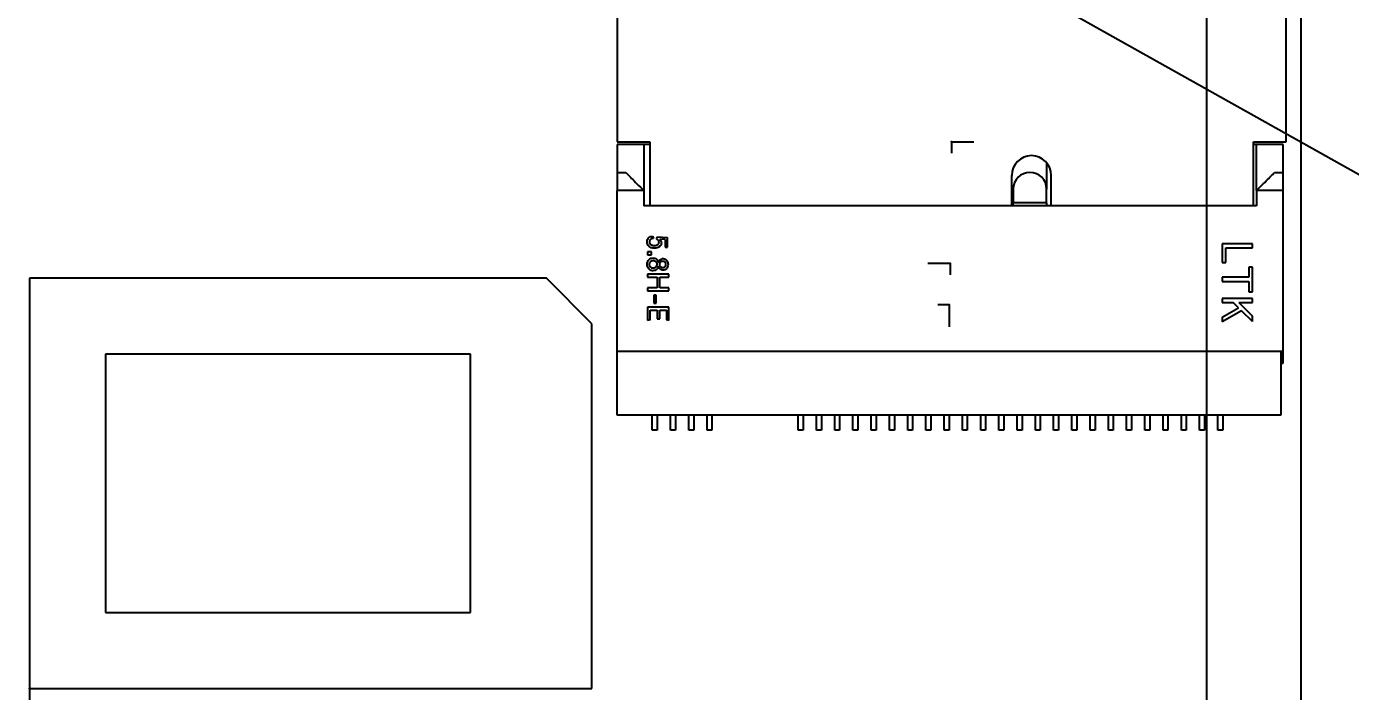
# Model space of a CAD drawing. Extents: x -34 to 51106, y -14166 to 1700.
# Drawn here: x 487.47 to 531.02, y 66.16 to 88.03 of the extents above; entities that cross this region are included whole.
import ezdxf

# ---------------------------------------------------------------- set-up
doc = ezdxf.new("R2010")
doc.units = 0
doc.layers.get('0').update_dxf_attribs({"linetype": 'CONTINUOUS'})
doc.layers.get('DEFPOINTS').update_dxf_attribs({"linetype": 'CONTINUOUS'})
doc.layers.add('РАЗМЕРЫ', color=2, linetype='CONTINUOUS')
doc.styles.add('ARIAL', font='arial.ttf', dxfattribs={"height": 3})
doc.dimstyles.new('BASA', dxfattribs={"dimtxt": 3, "dimasz": 3, "dimexe": 1.25, "dimexo": 0, "dimgap": 0, "dimtad": 0, "dimjust": 4, "dimtoh": 1, "dimdec": 1, "dimtxsty": 'ARIAL', "dimblk1": 'DOTSMALL', "dimblk2": 'OPEN', "dimsah": 1, "dimcen": 2.5, "dimclrd": 256, "dimclre": 256, "dimclrt": 256, "dimazin": 3, "dimtfac": 1, "dimtdec": 1, "dimtmove": 0, "dimatfit": 3})

# ---------------------------------------------------------------- blocks, each defined once
blk = doc.blocks.new('_DOTSMALL')
at = {"color": 0, "linetype": 'BYBLOCK', "const_width": 0.5}
blk.add_lwpolyline([(-0.0625, 0, 1), (0.0625, 0, 1)], format="xyb", close=True, dxfattribs=at)
blk = doc.blocks.new('_OPEN')
at = {"color": 0, "linetype": 'BYBLOCK'}
for p, q in [((-1, 0.167), (0, 0)), ((-1, -0.167), (0, 0)), ((0, 0), (-1, 0))]:
    blk.add_line(p, q, dxfattribs=at)
blk = doc.blocks.new('*D303')
at = {"layer": 'DEFPOINTS', "color": 0}
for p in [(526.284, 113.093), (273.284, 25.089), (526.284, -22.397)]:
    blk.add_point(p, dxfattribs=at)
at = {"layer": 'РАЗМЕРЫ'}
for p, q in [((526.284, 113.093), (526.284, -23.647)), ((273.284, 25.089), (273.284, -23.647)), ((273.284, -22.397), (523.284, -22.397))]:
    blk.add_line(p, q, dxfattribs=at)
at = {"layer": 'РАЗМЕРЫ', "xscale": 3, "yscale": 3, "zscale": 3, "rotation": 180}
blk.add_blockref('_DOTSMALL', (273.284, -22.397), dxfattribs=at)
at = {"layer": 'РАЗМЕРЫ', "xscale": 3, "yscale": 3, "zscale": 3}
blk.add_blockref('_OPEN', (526.284, -22.397), dxfattribs=at)
at = {"layer": 'РАЗМЕРЫ', "insert": (526.284, -31.034), "char_height": 3, "attachment_point": 5, "rotation": 90, "style": 'ARIAL'}
blk.add_mtext('253±0,2', dxfattribs=at)
blk = doc.blocks.new('*D301')
at = {"layer": 'DEFPOINTS', "color": 0}
for p in [(548.284, 191.056), (273.284, 25.089), (548.284, -22.397)]:
    blk.add_point(p, dxfattribs=at)
at = {"layer": 'РАЗМЕРЫ'}
for p, q in [((548.284, 191.056), (548.284, -23.647)), ((273.284, 25.089), (273.284, -23.647)), ((273.284, -22.397), (545.284, -22.397))]:
    blk.add_line(p, q, dxfattribs=at)
at = {"layer": 'РАЗМЕРЫ', "xscale": 3, "yscale": 3, "zscale": 3, "rotation": 180}
blk.add_blockref('_DOTSMALL', (273.284, -22.397), dxfattribs=at)
at = {"layer": 'РАЗМЕРЫ', "xscale": 3, "yscale": 3, "zscale": 3}
blk.add_blockref('_OPEN', (548.284, -22.397), dxfattribs=at)
at = {"layer": 'РАЗМЕРЫ', "insert": (548.284, -31.034), "char_height": 3, "attachment_point": 5, "rotation": 90, "style": 'ARIAL'}
blk.add_mtext('275±0,2', dxfattribs=at)
blk = doc.blocks.new('*D308')
at = {"layer": 'DEFPOINTS', "color": 0}
for p in [(526.284, 113.093), (565.307, 113.093), (543.284, 15.089)]:
    blk.add_point(p, dxfattribs=at)
at = {"layer": 'РАЗМЕРЫ'}
for p, q in [((526.284, 113.093), (566.557, 113.093)), ((565.307, 15.089), (565.307, 110.093)), ((543.284, 15.089), (566.557, 15.089))]:
    blk.add_line(p, q, dxfattribs=at)
at = {"layer": 'РАЗМЕРЫ', "xscale": 3, "yscale": 3, "zscale": 3}
for name, p, rotation in [('_OPEN', (565.307, 113.093), 90), ('_DOTSMALL', (565.307, 15.089), 270)]:
    blk.add_blockref(name, p, dxfattribs=dict(at, rotation=rotation))
at = {"layer": 'РАЗМЕРЫ', "insert": (572.753, 113.093), "char_height": 3, "attachment_point": 5, "style": 'ARIAL'}
blk.add_mtext('98±0,2', dxfattribs=at)

msp = doc.modelspace()

# ---------------------------------------------------------------- linework, layer by layer
for p, q in [((122.2472, 312.7126), (757.2717, -43.6461)), ((529.3941, 117.7509), (529.3941, 45.7509)), ((506.9041, 110.2309), (506.9041, 84.2309)), ((528.9041, 84.2309), (528.9041, 110.2309)), ((506.9041, 84.2309), (507.9791, 84.2309)), ((507.7791, 84.1509), (506.9041, 84.1509)), ((506.9041, 84.1509), (506.9041, 83.2309)), ((507.7791, 84.1509), (507.7791, 82.6309)), ((507.9791, 84.1509), (507.7791, 84.1509)), ((507.9791, 84.2309), (507.9791, 82.1309)), ((517.9041, 84.2309), (517.9041, 83.8661)), ((517.9041, 84.2309), (518.6335, 84.2309)), ((527.8291, 84.2309), (528.9041, 84.2309)), ((527.8291, 82.1309), (527.8291, 84.2309)), ((527.9291, 84.1509), (527.8291, 84.1509)), ((528.8041, 84.1509), (527.9291, 84.1509)), ((527.9291, 82.6309), (527.9291, 84.1509)), ((528.8041, 83.2309), (528.8041, 84.1509)), ((506.9041, 83.2309), (506.9041, 82.6309)), ((506.9041, 83.2309), (507.1791, 83.2309)), ((521.0291, 83.5462), (521.0291, 82.6809)), ((528.5291, 83.2309), (528.8041, 83.2309)), ((528.8041, 82.6309), (528.8041, 83.2309)), ((519.8791, 82.1309), (519.8791, 83.1309)), ((521.1791, 82.1309), (521.1791, 83.1309)), ((506.9041, 82.5009), (506.8941, 82.5009)), ((506.8941, 82.5009), (506.8941, 81.7009)), ((506.9041, 77.3509), (506.9041, 82.6309)), ((507.7791, 82.6309), (506.9041, 82.6309)), ((507.7791, 82.6309), (507.7791, 82.1309)), ((519.9291, 82.6809), (519.9291, 82.2309)), ((521.0291, 82.2309), (521.0291, 82.6809)), ((527.9291, 82.6309), (527.9291, 82.1309)), ((528.8041, 82.6309), (527.9291, 82.6309)), ((528.8041, 77.3509), (528.8041, 82.6309)), ((520.4791, 82.1309), (507.7791, 82.1309)), ((519.9291, 82.1309), (519.9291, 82.2309)), ((527.9291, 82.1309), (520.4791, 82.1309)), ((521.0291, 82.2309), (521.0291, 82.1309)), ((506.9041, 81.7009), (506.8941, 81.7009)), ((506.8941, 81.7009), (506.8941, 75.2509)), ((508.07, 81.1309), (508.0951, 81.0541)), ((508.2003, 81.0418), (508.2245, 81.1105)), ((508.2245, 81.1105), (508.5624, 81.0844)), ((508.479, 81.0204), (508.3107, 81.0328)), ((508.479, 81.0204), (508.479, 80.7731)), ((508.5624, 80.7731), (508.5624, 81.0844)), ((507.9041, 80.6167), (507.9041, 80.5214)), ((508.0283, 80.6167), (507.9041, 80.6167)), ((508.0283, 80.5214), (508.0283, 80.6167)), ((508.479, 80.7731), (508.5624, 80.7731)), ((526.8041, 80.8809), (526.8041, 80.2654)), ((527.8041, 80.8809), (526.8041, 80.8809)), ((526.9232, 80.2654), (526.9232, 80.7434)), ((526.9232, 80.7434), (527.8041, 80.7434)), ((527.8041, 80.7434), (527.8041, 80.8809)), ((507.9041, 80.5214), (508.0283, 80.5214)), ((517.8541, 80.2309), (517.1246, 80.2309)), ((517.8541, 80.2309), (517.8541, 79.8661)), ((526.8041, 80.2654), (526.9232, 80.2654)), ((487.5741, 79.7509), (487.5741, 66.2509)), ((504.5741, 79.7509), (487.5741, 79.7509)), ((506.0741, 78.2509), (504.5741, 79.7509)), ((507.9041, 79.8787), (507.9041, 79.783)), ((508.6041, 79.8787), (507.9041, 79.8787)), ((507.9041, 79.783), (508.2216, 79.783)), ((508.2216, 79.783), (508.2216, 79.4342)), ((508.3069, 79.4342), (508.3069, 79.783)), ((508.3069, 79.783), (508.6041, 79.783)), ((508.6041, 79.783), (508.6041, 79.8787)), ((526.8041, 79.78), (526.8041, 79.6439)), ((527.6829, 79.78), (526.8041, 79.78)), ((527.6829, 80.1178), (527.6829, 79.78)), ((527.8041, 80.1178), (527.6829, 80.1178)), ((527.8041, 79.3054), (527.8041, 80.1178)), ((507.9041, 79.4342), (507.9041, 79.3385)), ((508.2216, 79.4342), (507.9041, 79.4342)), ((507.9041, 79.3385), (508.6041, 79.3385)), ((508.6041, 79.4342), (508.3069, 79.4342)), ((508.6041, 79.3385), (508.6041, 79.4342)), ((526.8041, 79.6439), (527.6829, 79.6439)), ((527.6829, 79.6439), (527.6829, 79.3054)), ((527.6829, 79.3054), (527.8041, 79.3054)), ((508.105, 79.1967), (508.105, 78.9285)), ((508.1847, 79.1967), (508.105, 79.1967)), ((508.105, 78.9285), (508.1847, 78.9285)), ((508.1847, 78.9285), (508.1847, 79.1967)), ((517.8191, 78.8759), (517.4544, 78.8759)), ((517.8191, 78.8759), (517.8191, 78.1464)), ((526.8041, 79.0847), (526.8041, 78.9472)), ((527.8041, 79.0847), (526.8041, 79.0847)), ((526.8041, 78.9472), (527.1636, 78.9472)), ((527.343, 78.7759), (527.1636, 78.9472)), ((527.3464, 78.9472), (527.8041, 78.9472)), ((527.3464, 78.9472), (527.8041, 78.5051)), ((527.8041, 78.9472), (527.8041, 79.0847)), ((507.9041, 78.793), (507.9041, 78.3541)), ((508.6041, 78.793), (507.9041, 78.793)), ((507.9875, 78.3821), (507.9875, 78.6977)), ((507.9875, 78.6977), (508.2235, 78.6977)), ((508.2235, 78.6977), (508.2235, 78.4095)), ((508.2235, 78.4095), (508.3069, 78.4095)), ((508.3069, 78.6977), (508.5216, 78.6977)), ((508.3069, 78.4095), (508.3069, 78.6977)), ((508.5216, 78.6977), (508.5216, 78.383)), ((508.6041, 78.3569), (508.6041, 78.793)), ((526.8041, 78.4692), (527.343, 78.7759)), ((527.4398, 78.6811), (526.8041, 78.3182)), ((526.8041, 78.4692), (526.8041, 78.3182)), ((527.8041, 78.3284), (527.4398, 78.6811)), ((527.8041, 78.3284), (527.8041, 78.5051)), ((506.0741, 66.2509), (506.0741, 78.2509)), ((507.9875, 78.3821), (507.9041, 78.3541)), ((508.6041, 78.3569), (508.5216, 78.383)), ((490.0741, 77.2509), (490.0741, 68.7509)), ((502.0741, 77.2509), (490.0741, 77.2509)), ((502.0741, 68.7509), (502.0741, 77.2509)), ((506.9041, 77.3509), (528.8041, 77.3509)), ((528.7441, 75.2509), (528.7441, 77.3509)), ((528.8041, 76.9509), (528.8041, 77.3509)), ((528.7441, 76.9509), (528.8041, 76.9509)), ((506.8941, 75.2509), (528.7441, 75.2509)), ((508.0591, 74.7509), (508.0591, 75.2509)), ((508.2191, 75.2509), (508.2191, 74.7509)), ((508.6591, 74.7509), (508.6591, 75.2509)), ((508.8191, 75.2509), (508.8191, 74.7509)), ((509.2591, 74.7509), (509.2591, 75.2509)), ((509.4191, 75.2509), (509.4191, 74.7509)), ((509.8591, 74.7509), (509.8591, 75.2509)), ((510.0191, 75.2509), (510.0191, 74.7509)), ((512.8591, 74.7509), (512.8591, 75.2509)), ((513.0191, 75.2509), (513.0191, 74.7509)), ((513.4591, 74.7509), (513.4591, 75.2509)), ((513.6191, 75.2509), (513.6191, 74.7509)), ((514.0591, 74.7509), (514.0591, 75.2509)), ((514.2191, 75.2509), (514.2191, 74.7509)), ((514.6591, 74.7509), (514.6591, 75.2509)), ((514.8191, 75.2509), (514.8191, 74.7509)), ((515.2591, 74.7509), (515.2591, 75.2509)), ((515.4191, 75.2509), (515.4191, 74.7509)), ((515.8591, 74.7509), (515.8591, 75.2509)), ((516.0191, 75.2509), (516.0191, 74.7509)), ((516.4591, 74.7509), (516.4591, 75.2509)), ((516.6191, 75.2509), (516.6191, 74.7509)), ((517.0591, 74.7509), (517.0591, 75.2509)), ((517.2191, 75.2509), (517.2191, 74.7509)), ((517.6591, 74.7509), (517.6591, 75.2509)), ((517.8191, 75.2509), (517.8191, 74.7509)), ((518.2591, 74.7509), (518.2591, 75.2509)), ((518.4191, 75.2509), (518.4191, 74.7509)), ((518.8591, 74.7509), (518.8591, 75.2509)), ((519.0191, 75.2509), (519.0191, 74.7509)), ((519.4591, 74.7509), (519.4591, 75.2509)), ((519.6191, 75.2509), (519.6191, 74.7509)), ((520.0591, 74.7509), (520.0591, 75.2509)), ((520.2191, 75.2509), (520.2191, 74.7509)), ((520.6591, 74.7509), (520.6591, 75.2509)), ((520.8191, 75.2509), (520.8191, 74.7509)), ((521.2591, 74.7509), (521.2591, 75.2509)), ((521.4191, 75.2509), (521.4191, 74.7509)), ((521.8591, 74.7509), (521.8591, 75.2509)), ((522.0191, 75.2509), (522.0191, 74.7509)), ((522.4591, 74.7509), (522.4591, 75.2509)), ((522.6191, 75.2509), (522.6191, 74.7509)), ((523.0591, 74.7509), (523.0591, 75.2509)), ((523.2191, 75.2509), (523.2191, 74.7509)), ((523.6591, 74.7509), (523.6591, 75.2509)), ((523.8191, 75.2509), (523.8191, 74.7509)), ((524.2591, 74.7509), (524.2591, 75.2509)), ((524.4191, 75.2509), (524.4191, 74.7509)), ((524.8591, 74.7509), (524.8591, 75.2509)), ((525.0191, 75.2509), (525.0191, 74.7509)), ((525.4591, 74.7509), (525.4591, 75.2509)), ((525.6191, 75.2509), (525.6191, 74.7509)), ((526.0591, 74.7509), (526.0591, 75.2509)), ((526.2191, 75.2509), (526.2191, 74.7509)), ((526.6591, 74.7509), (526.6591, 75.2509)), ((526.8191, 75.2509), (526.8191, 74.7509)), ((508.2191, 74.7509), (508.0591, 74.7509)), ((508.8191, 74.7509), (508.6591, 74.7509)), ((509.4191, 74.7509), (509.2591, 74.7509)), ((510.0191, 74.7509), (509.8591, 74.7509)), ((513.0191, 74.7509), (512.8591, 74.7509)), ((513.6191, 74.7509), (513.4591, 74.7509)), ((514.2191, 74.7509), (514.0591, 74.7509)), ((514.8191, 74.7509), (514.6591, 74.7509)), ((515.4191, 74.7509), (515.2591, 74.7509)), ((516.0191, 74.7509), (515.8591, 74.7509)), ((516.6191, 74.7509), (516.4591, 74.7509)), ((517.2191, 74.7509), (517.0591, 74.7509)), ((517.8191, 74.7509), (517.6591, 74.7509)), ((518.4191, 74.7509), (518.2591, 74.7509)), ((519.0191, 74.7509), (518.8591, 74.7509)), ((519.6191, 74.7509), (519.4591, 74.7509)), ((520.2191, 74.7509), (520.0591, 74.7509)), ((520.8191, 74.7509), (520.6591, 74.7509)), ((521.4191, 74.7509), (521.2591, 74.7509)), ((522.0191, 74.7509), (521.8591, 74.7509)), ((522.6191, 74.7509), (522.4591, 74.7509)), ((523.2191, 74.7509), (523.0591, 74.7509)), ((523.8191, 74.7509), (523.6591, 74.7509)), ((524.4191, 74.7509), (524.2591, 74.7509)), ((525.0191, 74.7509), (524.8591, 74.7509)), ((525.6191, 74.7509), (525.4591, 74.7509)), ((526.2191, 74.7509), (526.0591, 74.7509)), ((526.8191, 74.7509), (526.6591, 74.7509)), ((490.0741, 68.7509), (502.0741, 68.7509)), ((487.5741, 66.2509), (487.5741, 65.8861)), ((487.5741, 66.2509), (488.3035, 66.2509)), ((487.5741, 66.2509), (506.0741, 66.2509))]:
    msp.add_line(p, q)
at = {"flags": 128}
msp.add_lwpolyline([(521.0291, 82.2309), (520.9872, 82.2309), (520.868, 82.2309), (520.6896, 82.2309), (520.4791, 82.2309), (520.2686, 82.2309), (520.0902, 82.2309), (519.971, 82.2309), (519.9291, 82.2309)], dxfattribs=at)
for centre, radius, start, end in [((520.5291, 83.1309), 0.65, 0, 180), ((520.4791, 82.6809), 0.55, 0.00027, 179.99988)]:
    msp.add_arc(centre, radius, start, end)
for points, knots in [([(507.1791, 83.2309), (507.1823, 83.2276), (507.189, 83.221), (507.2528, 83.1571), (507.3749, 83.0351), (507.5622, 82.8478), (507.7031, 82.7069), (507.7791, 82.6309)], [0, 0, 0, 0, 0.1232351, 0.2535282, 0.4780344, 0.7184905, 1, 1, 1, 1]), ([(527.9291, 82.6309), (528.0051, 82.7069), (528.146, 82.8477), (528.3333, 83.0351), (528.4553, 83.157), (528.5192, 83.221), (528.5259, 83.2276), (528.5291, 83.2309)], [0, 0, 0, 0, 0.2815037, 0.5219549, 0.7464565, 0.8765647, 1, 1, 1, 1]), ([(507.8875, 80.9446), (507.8895, 80.9729), (507.893, 81.0214), (507.9228, 81.0593), (507.9352, 81.0751)], [0, 0, 0, 0, 0.5831169, 1, 1, 1, 1]), ([(507.9352, 81.0751), (507.9563, 81.0912), (507.9963, 81.1218), (508.0463, 81.128), (508.07, 81.1309)], [0, 0, 0, 0, 0.5254375, 1, 1, 1, 1]), ([(508.0111, 81.0339), (508.0028, 81.0285), (507.9866, 81.0182), (507.9714, 80.9954), (507.9635, 80.9711), (507.9628, 80.955), (507.9624, 80.9465)], [0, 0, 0, 0, 0.2784402, 0.5424396, 0.7598358, 1, 1, 1, 1]), ([(508.0951, 81.0541), (508.0767, 81.0521), (508.0477, 81.0491), (508.0209, 81.0379), (508.0111, 81.0339)], [0, 0, 0, 0, 0.6352401, 1, 1, 1, 1]), ([(508.2809, 80.938), (508.2797, 80.9498), (508.2772, 80.9735), (508.2507, 81.0135), (508.2202, 81.0306), (508.2003, 81.0418)], [0, 0, 0, 0, 0.2534289, 0.511542, 1, 1, 1, 1]), ([(508.3107, 81.0328), (508.325, 81.0122), (508.3497, 80.9767), (508.3536, 80.9338), (508.3553, 80.9157)], [0, 0, 0, 0, 0.5767564, 1, 1, 1, 1]), ([(507.9559, 80.7936), (507.9442, 80.8047), (507.9214, 80.8265), (507.8934, 80.8776), (507.8898, 80.9189), (507.8875, 80.9446)], [0, 0, 0, 0, 0.280986, 0.5518878, 1, 1, 1, 1]), ([(508.1358, 80.7361), (508.0973, 80.7384), (508.0319, 80.7423), (507.978, 80.7786), (507.9559, 80.7936)], [0, 0, 0, 0, 0.5886561, 1, 1, 1, 1]), ([(507.9624, 80.9465), (507.963, 80.9367), (507.9642, 80.9177), (507.977, 80.8855), (507.9952, 80.8693), (508.0065, 80.8593)], [0, 0, 0, 0, 0.289903, 0.5610484, 1, 1, 1, 1]), ([(508.0065, 80.8593), (508.026, 80.849), (508.0642, 80.8289), (508.1073, 80.8277), (508.1283, 80.8271)], [0, 0, 0, 0, 0.5126003, 1, 1, 1, 1]), ([(508.1283, 80.8271), (508.1524, 80.828), (508.1924, 80.8295), (508.2269, 80.8489), (508.2405, 80.8566)], [0, 0, 0, 0, 0.60604042, 1, 1, 1, 1]), ([(508.2941, 80.7863), (508.2684, 80.7703), (508.2197, 80.74), (508.1627, 80.7373), (508.1358, 80.7361)], [0, 0, 0, 0, 0.5301371, 1, 1, 1, 1]), ([(508.2405, 80.8566), (508.2473, 80.8622), (508.2606, 80.8733), (508.2774, 80.9009), (508.2795, 80.9237), (508.2809, 80.938)], [0, 0, 0, 0, 0.28059263, 0.55001998, 1, 1, 1, 1]), ([(508.3553, 80.9157), (508.3544, 80.9015), (508.3527, 80.8739), (508.335, 80.8267), (508.3097, 80.8018), (508.2941, 80.7863)], [0, 0, 0, 0, 0.287885, 0.5602333, 1, 1, 1, 1]), ([(507.8894, 80.211), (507.8918, 80.2421), (507.896, 80.2965), (507.9289, 80.3395), (507.9429, 80.3579)], [0, 0, 0, 0, 0.57323304, 1, 1, 1, 1]), ([(507.9412, 80.0551), (507.9245, 80.0805), (507.8934, 80.1281), (507.8907, 80.1846), (507.8894, 80.211)], [0, 0, 0, 0, 0.5346069, 1, 1, 1, 1]), ([(507.9429, 80.3579), (507.9649, 80.3765), (508.0048, 80.4103), (508.0566, 80.414), (508.0799, 80.4157)], [0, 0, 0, 0, 0.5506153, 1, 1, 1, 1]), ([(507.9921, 80.2902), (507.9859, 80.2841), (507.9735, 80.2719), (507.9587, 80.2428), (507.9569, 80.2195), (507.9557, 80.2048)], [0, 0, 0, 0, 0.27393111, 0.54315374, 1, 1, 1, 1]), ([(507.9557, 80.2048), (507.9562, 80.1955), (507.9572, 80.1775), (507.9675, 80.1468), (507.9828, 80.1302), (507.9923, 80.12)], [0, 0, 0, 0, 0.29412507, 0.56791601, 1, 1, 1, 1]), ([(508.0903, 80.3214), (508.0692, 80.3202), (508.0334, 80.3183), (508.0041, 80.2983), (507.9921, 80.2902)], [0, 0, 0, 0, 0.5924322, 1, 1, 1, 1]), ([(508.0799, 80.4157), (508.0952, 80.4148), (508.1248, 80.413), (508.1753, 80.394), (508.2015, 80.3666), (508.2176, 80.3497)], [0, 0, 0, 0, 0.2899354, 0.5622448, 1, 1, 1, 1]), ([(508.181, 80.2883), (508.1661, 80.299), (508.1387, 80.3184), (508.1054, 80.3205), (508.0903, 80.3214)], [0, 0, 0, 0, 0.5466842, 1, 1, 1, 1]), ([(508.2178, 80.2072), (508.2158, 80.2245), (508.2122, 80.2557), (508.1906, 80.2783), (508.181, 80.2883)], [0, 0, 0, 0, 0.5541543, 1, 1, 1, 1]), ([(508.1818, 80.1204), (508.1933, 80.1342), (508.2145, 80.1594), (508.2168, 80.1922), (508.2178, 80.2072)], [0, 0, 0, 0, 0.54217691, 1, 1, 1, 1]), ([(508.2176, 80.3497), (508.226, 80.3364), (508.2423, 80.3104), (508.2504, 80.2809), (508.2543, 80.2664)], [0, 0, 0, 0, 0.5117023, 1, 1, 1, 1]), ([(508.2543, 80.1427), (508.2494, 80.124), (508.2414, 80.0938), (508.2247, 80.0676), (508.2184, 80.0577)], [0, 0, 0, 0, 0.621793, 1, 1, 1, 1]), ([(508.2543, 80.2664), (508.2643, 80.2879), (508.2827, 80.3272), (508.3231, 80.3695), (508.3667, 80.392), (508.3953, 80.3942), (508.4098, 80.3953)], [0, 0, 0, 0, 0.3293129, 0.6029778, 0.7994167, 1, 1, 1, 1]), ([(508.4107, 80.011), (508.3926, 80.0129), (508.3558, 80.0169), (508.3114, 80.0495), (508.2777, 80.0925), (508.2625, 80.1251), (508.2543, 80.1427)], [0, 0, 0, 0, 0.2486951, 0.5037405, 0.7327567, 1, 1, 1, 1]), ([(508.3207, 80.2773), (508.3106, 80.266), (508.2926, 80.2458), (508.2904, 80.219), (508.2894, 80.2072)], [0, 0, 0, 0, 0.5583793, 1, 1, 1, 1]), ([(508.2894, 80.2072), (508.2908, 80.1911), (508.2934, 80.1627), (508.312, 80.1414), (508.3201, 80.1322)], [0, 0, 0, 0, 0.5666105, 1, 1, 1, 1]), ([(508.3201, 80.1322), (508.3328, 80.1228), (508.3564, 80.1055), (508.3855, 80.1037), (508.3989, 80.1029)], [0, 0, 0, 0, 0.5396049, 1, 1, 1, 1]), ([(508.3979, 80.3058), (508.3816, 80.3044), (508.3531, 80.302), (508.3304, 80.2847), (508.3207, 80.2773)], [0, 0, 0, 0, 0.5698635, 1, 1, 1, 1]), ([(508.4767, 80.2765), (508.4638, 80.2859), (508.4402, 80.3032), (508.4111, 80.305), (508.3979, 80.3058)], [0, 0, 0, 0, 0.5461126, 1, 1, 1, 1]), ([(508.3989, 80.1029), (508.4157, 80.1042), (508.4448, 80.1063), (508.4678, 80.124), (508.4774, 80.1315)], [0, 0, 0, 0, 0.577794, 1, 1, 1, 1]), ([(508.4098, 80.3953), (508.4226, 80.3945), (508.4478, 80.393), (508.4911, 80.3771), (508.5145, 80.3543), (508.5291, 80.3402)], [0, 0, 0, 0, 0.2847164, 0.5567178, 1, 1, 1, 1]), ([(508.5079, 80.2029), (508.5063, 80.2186), (508.5034, 80.2466), (508.4848, 80.2674), (508.4767, 80.2765)], [0, 0, 0, 0, 0.5617025, 1, 1, 1, 1]), ([(508.4774, 80.1315), (508.4872, 80.1429), (508.5048, 80.1637), (508.5069, 80.1908), (508.5079, 80.2029)], [0, 0, 0, 0, 0.5509082, 1, 1, 1, 1]), ([(508.5766, 80.201), (508.5743, 80.1728), (508.5702, 80.1232), (508.5411, 80.0832), (508.5286, 80.066)], [0, 0, 0, 0, 0.5695221, 1, 1, 1, 1]), ([(508.5291, 80.3402), (508.5443, 80.3174), (508.5725, 80.275), (508.5753, 80.2244), (508.5766, 80.201)], [0, 0, 0, 0, 0.538911, 1, 1, 1, 1]), ([(508.0747, 79.9944), (508.0601, 79.9953), (508.0318, 79.997), (507.9833, 80.0145), (507.9572, 80.0397), (507.9412, 80.0551)], [0, 0, 0, 0, 0.28916582, 0.56246908, 1, 1, 1, 1]), ([(507.9923, 80.12), (508.0077, 80.1097), (508.037, 80.0902), (508.072, 80.0885), (508.0884, 80.0877)], [0, 0, 0, 0, 0.5297217, 1, 1, 1, 1]), ([(508.2184, 80.0577), (508.2086, 80.0469), (508.1889, 80.0254), (508.1399, 79.9995), (508.1, 79.9964), (508.0747, 79.9944)], [0, 0, 0, 0, 0.2683562, 0.5364151, 1, 1, 1, 1]), ([(508.0884, 80.0877), (508.1085, 80.0891), (508.1429, 80.0915), (508.1703, 80.1119), (508.1818, 80.1204)], [0, 0, 0, 0, 0.5819033, 1, 1, 1, 1]), ([(508.5286, 80.066), (508.5196, 80.0567), (508.502, 80.0387), (508.4623, 80.0161), (508.4304, 80.0129), (508.4107, 80.011)], [0, 0, 0, 0, 0.2896866, 0.5633057, 1, 1, 1, 1])]:
    msp.add_open_spline(points, degree=3, knots=knots)
for p in [(517.9041, 84.2309), (517.8541, 80.2309), (517.8191, 78.8759), (487.5741, 66.2509)]:
    msp.add_point(p)

# ---------------------------------------------------------------- dimensions: what is measured, and where the dimension line sits
at = {"layer": 'РАЗМЕРЫ'}
for base, p2, picture, middle in [((548.2841, -22.3966), (548.2841, 191.0558), '*D301', (548.2841, -31.0341)), ((526.2842, -22.3966), (526.2842, 113.0934), '*D303', (526.2842, -31.0341))]:
    dim = msp.add_linear_dim(base=base, p1=(273.2841, 25.089), p2=p2, dimstyle='BASA', override={"dimgap": 0, "dimtol": 1, "dimlim": 0, "dimtp": 0.2, "dimtm": 0.2}, dxfattribs=at)
    dim.commit()
    dim.dimension.update_dxf_attribs({"geometry": picture, "text_midpoint": middle})
dim = msp.add_linear_dim(base=(565.307, 113.0934), p1=(543.2841, 15.089), p2=(526.2842, 113.0934), angle=90, dimstyle='BASA', override={"dimgap": 0, "dimtol": 1, "dimlim": 0, "dimtp": 0.2, "dimtm": 0.2}, dxfattribs=at)
dim.commit()
dim.dimension.update_dxf_attribs({"geometry": '*D308', "text_midpoint": (572.7534, 113.0934)})

doc.saveas('drawing.dxf')
